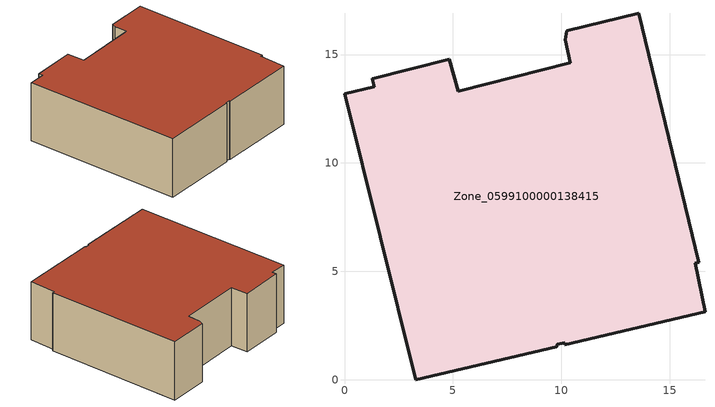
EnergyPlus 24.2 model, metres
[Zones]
Zone_0599100000138415
 floor ground (C_G): 10.17,1.61 10.15,1.69 9.81,1.62 9.79,1.52 3.29,0 0,13.2 1.37,13.5 1.28,13.87 4.84,14.78 5.24,13.31 10.42,14.61 10.19,15.67 10.26,16.09 13.57,16.9 16.34,5.42 16.18,5.38 16.63,3.12 z0
 wall outside (C_F): 16.34,5.42 13.57,16.9 10.26,16.09 10.19,15.67 10.42,14.61 5.24,13.31 4.84,14.78 1.28,13.87 1.37,13.5 0,13.2 3.29,0 9.79,1.52 9.81,1.62 10.15,1.69 10.17,1.61 16.63,3.12 16.18,5.38 16.34,5.42 z0:5.18
 roof outside (C_R): 10.15,1.69 10.17,1.61 16.63,3.12 16.18,5.38 16.34,5.42 13.57,16.9 10.26,16.09 10.19,15.67 10.42,14.61 5.24,13.31 4.84,14.78 1.28,13.87 1.37,13.5 0,13.2 3.29,0 9.79,1.52 9.81,1.62 z5.18
[BUILDING]
Pand.0599100000138415: North Axis=0; Terrain=City; Loads Convergence Tolerance Value=0.04; Temperature Convergence Tolerance Value=0.4; Solar Distribution=FullExterior; Maximum Number of Warmup Days=25; Minimum Number of Warmup Days=1
[Site:Location]
Rotterdam.The.Hague.AP_ZH_NLD Design_Conditions: Latitude=51.96; Longitude=4.45; Time Zone=1; Elevation=-4.5
[SITE:GROUNDTEMPERATURE:BUILDINGSURFACE]
18, 18, 18, 18, 18, 18, 18, 18, 18, 18, 18, 18
[MATERIAL] Thermal Absorptance=0.9; Solar Absorptance=0.7; Visible Absorptance=0.7
Name | Roughness | Thickness | Conductivity | Density | Specific Heat
G.D.1965 | MediumSmooth | 0.15 | 1 | 540 | 1210
F.D.1965 | Rough | 0.3 | 0.857143 | 1920 | 840
R.D.1965 | MediumRough | 0.2 | 0.08 | 1500 | 1000
[CONSTRUCTION]
C_G: G.D.1965
C_F: F.D.1965
C_R: R.D.1965
[ZONE]
Zone_0599100000138415: Type=1; Multiplier=1; Ceiling Height=Autocalculate; Volume=Autocalculate; Floor Area=autocalculate; Part of Total Floor Area=Yes
[ZONEINFILTRATION:DESIGNFLOWRATE]
Infil_Zone_0599100000138415: Zone or ZoneList or Space or SpaceList=Zone_0599100000138415; Schedule=AlwaysOn; Design Flow Rate Calculation Method=Flow/Area; Flow Rate per Floor Area=0.0042; Constant Term Coefficient=1; Temperature Term Coefficient=0; Velocity Term Coefficient=0; Velocity Squared Term Coefficient=0
[HVACTEMPLATE:ZONE:IDEALLOADSAIRSYSTEM]
Zone_0599100000138415: Maximum Heating Supply Air Temperature=50; Minimum Cooling Supply Air Temperature=13; Maximum Heating Supply Air Humidity Ratio=0.0156; Minimum Cooling Supply Air Humidity Ratio=0.0077; Heating Limit=NoLimit; Cooling Limit=NoLimit; Dehumidification Control Type=ConstantSensibleHeatRatio; Cooling Sensible Heat Ratio=0.7; Dehumidification Setpoint=60; Humidification Control Type=None; Humidification Setpoint=30; Outdoor Air Method=None; Outdoor Air Flow Rate per Person=0.00944; Outdoor Air Flow Rate per Zone Floor Area=0; Outdoor Air Flow Rate per Zone=0; Demand Controlled Ventilation Type=None; Outdoor Air Economizer Type=NoEconomizer; Heat Recovery Type=None; Sensible Heat Recovery Effectiveness=0.7; Latent Heat Recovery Effectiveness=0.65
[ZONECONTROL:THERMOSTAT]
ThermostatControl_Zone_0599100000138415: Zone or ZoneList=Zone_0599100000138415; Control Type Schedule=DualSetpointControlType; Control 1=Thermostat_Zone_0599100000138415; Temperature Difference Between Cutout And Setpoint=0
[THERMOSTATSETPOINT:DUALSETPOINT]
Thermostat_Zone_0599100000138415: Heating Setpoint Temperature Schedule=HeatingSetpoint_Zone_0599100000138415; Cooling Setpoint Temperature Schedule=CoolingSetpoint_Zone_0599100000138415
[SCHEDULE:COMPACT]
HeatingSetpoint_Zone_0599100000138415: Through: 12/31, For: AllDays, Until: 24:00, 21
CoolingSetpoint_Zone_0599100000138415: Through: 12/31, For: AllDays, Until: 24:00, 24
DualSetpointControlType: Through: 12/31, For: AllDays, Until: 24:00, 4
AlwaysOn: Through: 12/31, For: AllDays, Until: 24:00, 1
